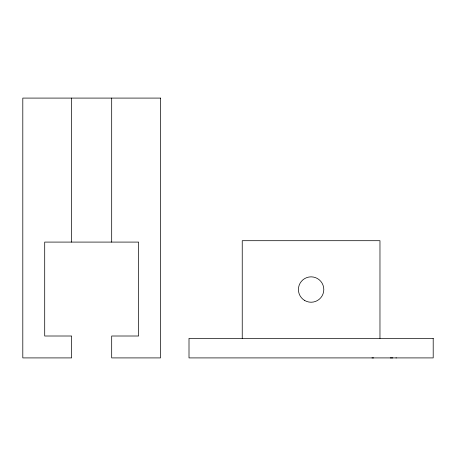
<?xml version="1.0" encoding="UTF-8"?>
<svg xmlns="http://www.w3.org/2000/svg" width="456" height="456" viewBox="0 0 456 456"><rect width="100%" height="100%" fill="white"/><g stroke="black" fill="none" stroke-linecap="round" stroke-linejoin="round"><path stroke-width="0.68" d="M371.959 357.909L373.595 357.909M390.273 357.909L392.804 357.909M395.962 357.909L396.378 357.909M379.968 338.375L379.968 240.7L242.239 240.7L242.239 338.375M111.686 98.091L111.686 242.09M71.649 98.091L71.649 242.09M160.523 98.091L22.8 98.091L22.8 357.909L71.649 357.909L71.649 336.009L44.705 336.009L44.705 242.09L138.624 242.09L138.624 336.009L111.686 336.009L111.686 357.909L160.523 357.909L160.523 98.091M433.2 338.375L189.006 338.375L189.006 357.909L433.2 357.909L433.2 338.375M304.756 300.532A12.7 12.7 0 0 0 323.8 289.537A12.7 12.7 0 0 0 304.756 278.542A12.7 12.7 0 0 0 304.756 300.532"/></g></svg>
